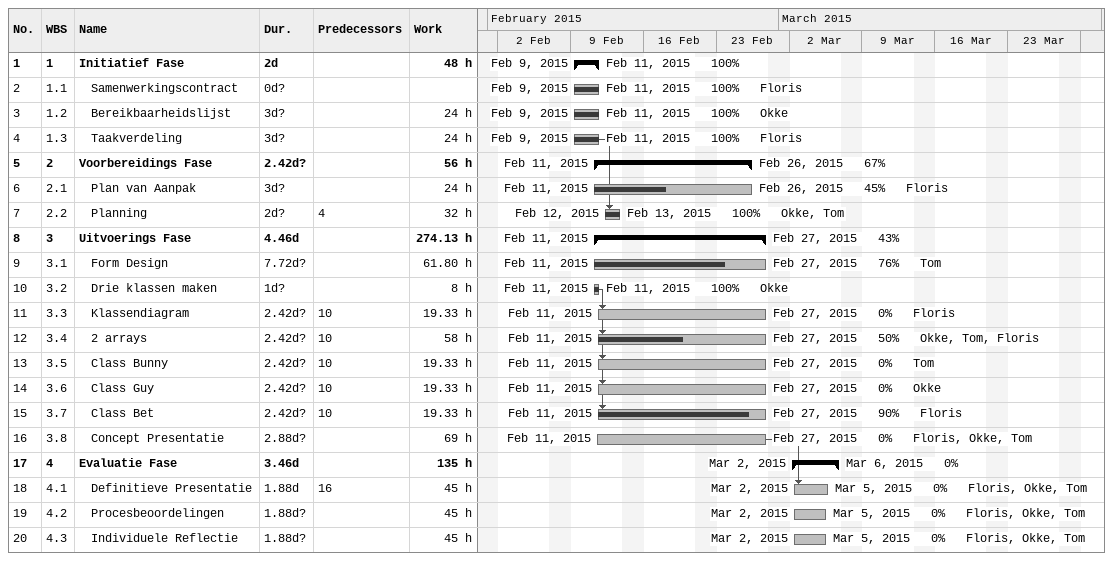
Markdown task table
| ID | WBS | Task | Duration | Start | Finish | Predecessors | Resources | % complete | Work (h) |
|---|---|---|---|---|---|---|---|---|---|
| 1 | 1 | **Initiatief Fase** | 2d | 2015-02-09 | 2015-02-11 |  |  | 100 | 48 |
| 2 | 1.1 | Samenwerkingscontract | 0d? | 2015-02-09 | 2015-02-11 |  | Floris | 100 |  |
| 3 | 1.2 | Bereikbaarheidslijst | 3d? | 2015-02-09 | 2015-02-11 |  | Okke | 100 | 24 |
| 4 | 1.3 | Taakverdeling | 3d? | 2015-02-09 | 2015-02-11 |  | Floris | 100 | 24 |
| 5 | 2 | **Voorbereidings Fase** | 2.42d? | 2015-02-11 | 2015-02-26 |  |  | 67 | 56 |
| 6 | 2.1 | Plan van Aanpak | 3d? | 2015-02-11 | 2015-02-26 |  | Floris | 45 | 24 |
| 7 | 2.2 | Planning | 2d? | 2015-02-12 | 2015-02-13 | 4 | Okke, Tom | 100 | 32 |
| 8 | 3 | **Uitvoerings Fase** | 4.46d | 2015-02-11 | 2015-02-27 |  |  | 43 | 274.13 |
| 9 | 3.1 | Form Design | 7.72d? | 2015-02-11 | 2015-02-27 |  | Tom | 76 | 61.80 |
| 10 | 3.2 | Drie klassen maken | 1d? | 2015-02-11 | 2015-02-11 |  | Okke | 100 | 8 |
| 11 | 3.3 | Klassendiagram | 2.42d? | 2015-02-11 | 2015-02-27 | 10 | Floris | 0 | 19.33 |
| 12 | 3.4 | 2 arrays | 2.42d? | 2015-02-11 | 2015-02-27 | 10 | Okke, Tom, Floris | 50 | 58 |
| 13 | 3.5 | Class Bunny | 2.42d? | 2015-02-11 | 2015-02-27 | 10 | Tom | 0 | 19.33 |
| 14 | 3.6 | Class Guy | 2.42d? | 2015-02-11 | 2015-02-27 | 10 | Okke | 0 | 19.33 |
| 15 | 3.7 | Class Bet | 2.42d? | 2015-02-11 | 2015-02-27 | 10 | Floris | 90 | 19.33 |
| 16 | 3.8 | Concept Presentatie | 2.88d? | 2015-02-11 | 2015-02-27 |  | Floris, Okke, Tom | 0 | 69 |
| 17 | 4 | **Evaluatie Fase** | 3.46d | 2015-03-02 | 2015-03-06 |  |  | 0 | 135 |
| 18 | 4.1 | Definitieve Presentatie | 1.88d | 2015-03-02 | 2015-03-05 | 16 | Floris, Okke, Tom | 0 | 45 |
| 19 | 4.2 | Procesbeoordelingen | 1.88d? | 2015-03-02 | 2015-03-05 |  | Floris, Okke, Tom | 0 | 45 |
| 20 | 4.3 | Individuele Reflectie | 1.88d? | 2015-03-02 | 2015-03-05 |  | Floris, Okke, Tom | 0 | 45 |
